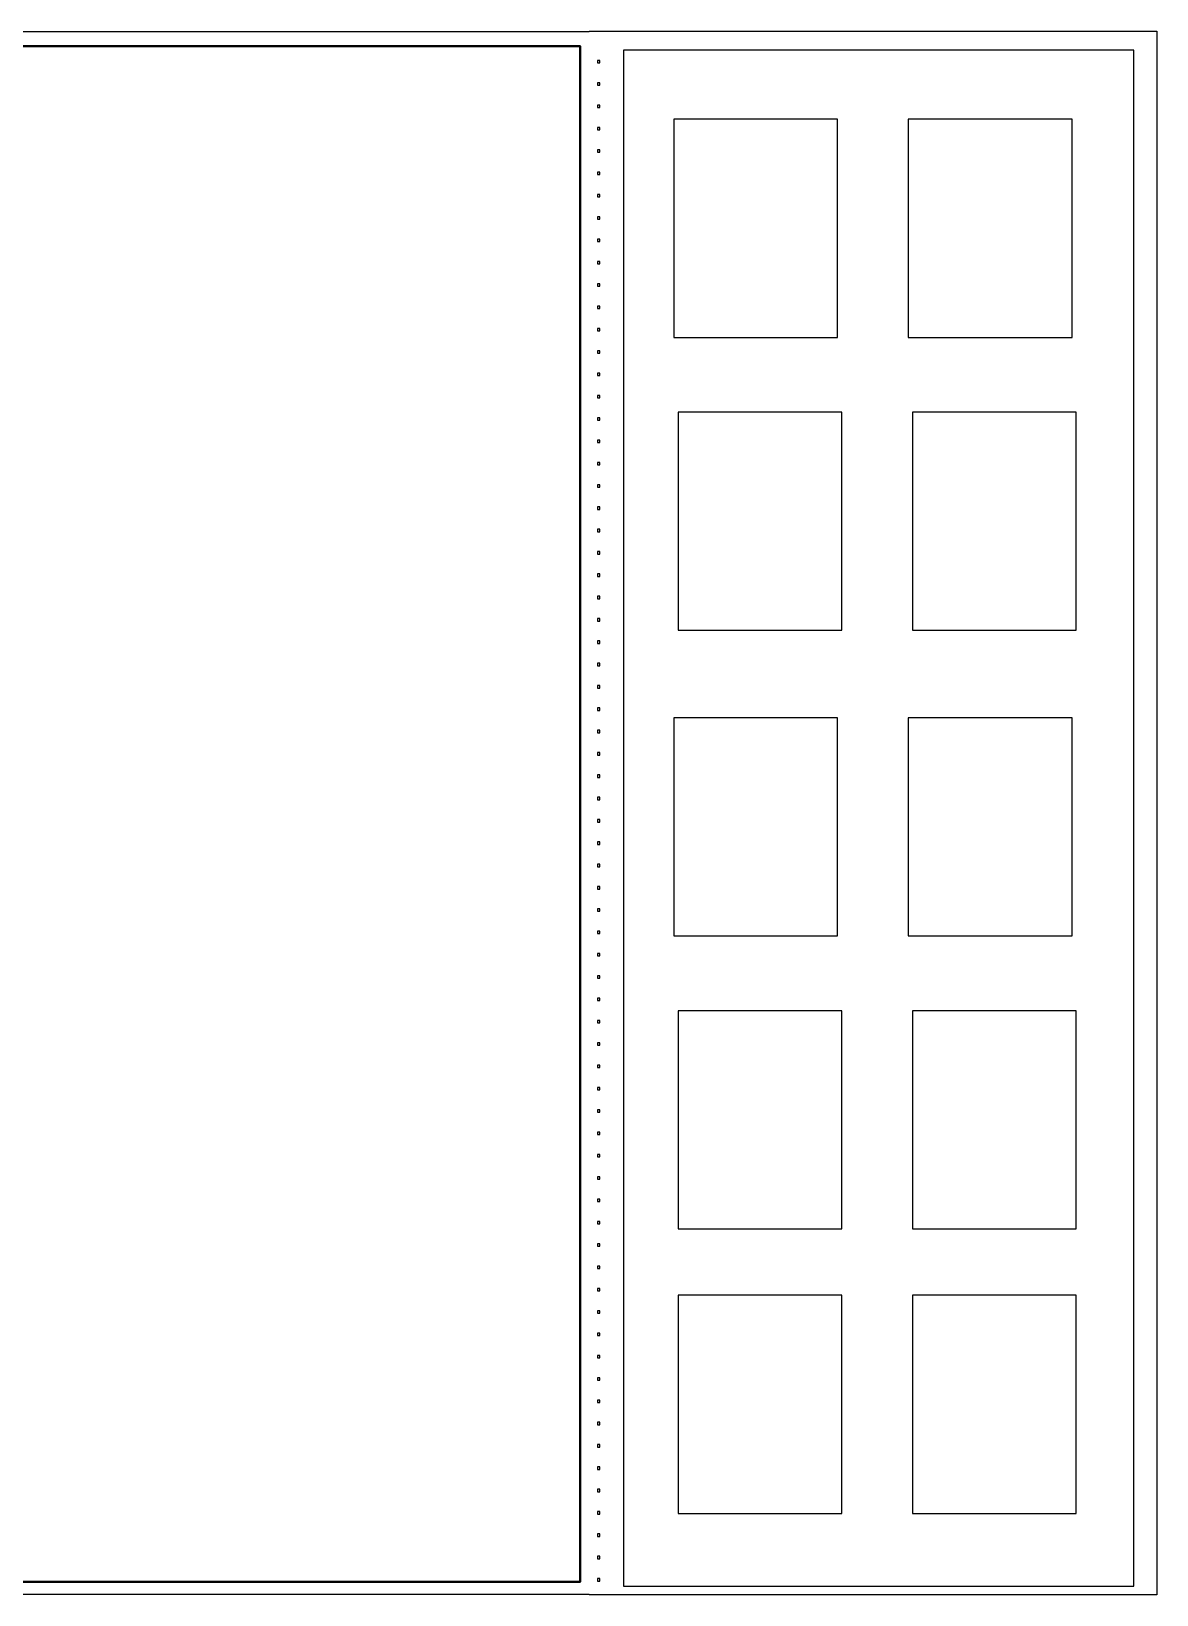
# Model space of a CAD drawing. Header units: centimetres. Extents: x -12.1 to 11.9, y -8.3 to 8.4.
# Drawn here: x -0.08 to 11.92, y -8.34 to 8.34 of the extents above; entities that cross this region are included whole.
import ezdxf

# ---------------------------------------------------------------- set-up
doc = ezdxf.new("R2010")
doc.units = ezdxf.units.CM
doc.header["$MEASUREMENT"] = 0
doc.layers.add('Layer 1', color=7, linetype='Continuous')

msp = doc.modelspace()

# ---------------------------------------------------------------- linework, layer by layer
at = {"layer": 'Layer 1', "lineweight": 25}
for points, knots in [([(-11.92476, 8.33776), (-11.92476, 8.33776), (-11.92476, -8.33843), (-11.92476, -8.33843), (-11.92476, -8.33843), (-11.92476, -8.33843), (-5.87159, -8.33843), (-5.87159, -8.33843), (-5.87159, -8.33843), (-5.87159, -8.33843), (-5.87159, -8.33512), (-5.87159, -8.33512), (-5.87159, -8.33512), (-5.87159, -8.33512), (5.87178, -8.33512), (5.87178, -8.33512), (5.87178, -8.33512), (5.87178, -8.33512), (5.87178, -8.33843), (5.87178, -8.33843), (5.87178, -8.33843), (5.87178, -8.33843), (11.92495, -8.33843), (11.92495, -8.33843), (11.92495, -8.33843), (11.92495, -8.33843), (11.92495, 8.33776), (11.92495, 8.33776), (11.92495, 8.33776), (11.92495, 8.33776), (5.87178, 8.33776), (5.87178, 8.33776), (5.87178, 8.33776), (5.87178, 8.33776), (5.87178, 8.33363), (5.87178, 8.33363), (5.87178, 8.33363), (5.87178, 8.33363), (-5.87159, 8.33363), (-5.87159, 8.33363), (-5.87159, 8.33363), (-5.87159, 8.33363), (-5.87159, 8.33776), (-5.87159, 8.33776), (-5.87159, 8.33776), (-5.87159, 8.33776), (-11.92476, 8.33776), (-11.92476, 8.33776)], [0, 0, 0, 0, 0.07692308, 0.07692308, 0.07692308, 0.07692308, 0.15384615, 0.15384615, 0.15384615, 0.15384615, 0.23076923, 0.23076923, 0.23076923, 0.23076923, 0.30769231, 0.30769231, 0.30769231, 0.30769231, 0.38461538, 0.38461538, 0.38461538, 0.38461538, 0.46153846, 0.46153846, 0.46153846, 0.46153846, 0.53846154, 0.53846154, 0.53846154, 0.53846154, 0.61538462, 0.61538462, 0.61538462, 0.61538462, 0.69230769, 0.69230769, 0.69230769, 0.69230769, 0.76923077, 0.76923077, 0.76923077, 0.76923077, 0.84615385, 0.84615385, 0.84615385, 0.84615385, 1, 1, 1, 1]), ([(5.95942, 8.02605), (5.95942, 8.02605), (5.98588, 8.02605), (5.98588, 8.02605), (5.98588, 8.02605), (5.98588, 8.02605), (5.98588, 7.99959), (5.98588, 7.99959), (5.98588, 7.99959), (5.98588, 7.99959), (5.95942, 7.99959), (5.95942, 7.99959), (5.95942, 7.99959), (5.95942, 7.99959), (5.95942, 8.02605), (5.95942, 8.02605)], [0, 0, 0, 0, 0.2, 0.2, 0.2, 0.2, 0.4, 0.4, 0.4, 0.4, 0.6, 0.6, 0.6, 0.6, 1, 1, 1, 1]), ([(5.95942, 7.78792), (5.95942, 7.78792), (5.98588, 7.78792), (5.98588, 7.78792), (5.98588, 7.78792), (5.98588, 7.78792), (5.98588, 7.76146), (5.98588, 7.76146), (5.98588, 7.76146), (5.98588, 7.76146), (5.95942, 7.76146), (5.95942, 7.76146), (5.95942, 7.76146), (5.95942, 7.76146), (5.95942, 7.78792), (5.95942, 7.78792)], [0, 0, 0, 0, 0.2, 0.2, 0.2, 0.2, 0.4, 0.4, 0.4, 0.4, 0.6, 0.6, 0.6, 0.6, 1, 1, 1, 1]), ([(5.95942, 7.5498), (5.95942, 7.5498), (5.98588, 7.5498), (5.98588, 7.5498), (5.98588, 7.5498), (5.98588, 7.5498), (5.98588, 7.52334), (5.98588, 7.52334), (5.98588, 7.52334), (5.98588, 7.52334), (5.95942, 7.52334), (5.95942, 7.52334), (5.95942, 7.52334), (5.95942, 7.52334), (5.95942, 7.5498), (5.95942, 7.5498)], [0, 0, 0, 0, 0.2, 0.2, 0.2, 0.2, 0.4, 0.4, 0.4, 0.4, 0.6, 0.6, 0.6, 0.6, 1, 1, 1, 1]), ([(6.77467, 7.39932), (6.77467, 7.39932), (8.52092, 7.39932), (8.52092, 7.39932), (8.52092, 7.39932), (8.52092, 7.39932), (8.52092, 5.07264), (8.52092, 5.07264), (8.52092, 5.07264), (8.52092, 5.07264), (6.77467, 5.07264), (6.77467, 5.07264), (6.77467, 5.07264), (6.77467, 5.07264), (6.77467, 7.39932), (6.77467, 7.39932)], [0, 0, 0, 0, 0.2, 0.2, 0.2, 0.2, 0.4, 0.4, 0.4, 0.4, 0.6, 0.6, 0.6, 0.6, 1, 1, 1, 1]), ([(9.27415, 7.39932), (9.27415, 7.39932), (11.02123, 7.39932), (11.02123, 7.39932), (11.02123, 7.39932), (11.02123, 7.39932), (11.02123, 5.07264), (11.02123, 5.07264), (11.02123, 5.07264), (11.02123, 5.07264), (9.27415, 5.07264), (9.27415, 5.07264), (9.27415, 5.07264), (9.27415, 5.07264), (9.27415, 7.39932), (9.27415, 7.39932)], [0, 0, 0, 0, 0.2, 0.2, 0.2, 0.2, 0.4, 0.4, 0.4, 0.4, 0.6, 0.6, 0.6, 0.6, 1, 1, 1, 1]), ([(5.95942, 7.31167), (5.95942, 7.31167), (5.98588, 7.31167), (5.98588, 7.31167), (5.98588, 7.31167), (5.98588, 7.31167), (5.98588, 7.28521), (5.98588, 7.28521), (5.98588, 7.28521), (5.98588, 7.28521), (5.95942, 7.28521), (5.95942, 7.28521), (5.95942, 7.28521), (5.95942, 7.28521), (5.95942, 7.31167), (5.95942, 7.31167)], [0, 0, 0, 0, 0.2, 0.2, 0.2, 0.2, 0.4, 0.4, 0.4, 0.4, 0.6, 0.6, 0.6, 0.6, 1, 1, 1, 1]), ([(5.95942, 7.07355), (5.95942, 7.07355), (5.98588, 7.07355), (5.98588, 7.07355), (5.98588, 7.07355), (5.98588, 7.07355), (5.98588, 7.04709), (5.98588, 7.04709), (5.98588, 7.04709), (5.98588, 7.04709), (5.95942, 7.04709), (5.95942, 7.04709), (5.95942, 7.04709), (5.95942, 7.04709), (5.95942, 7.07355), (5.95942, 7.07355)], [0, 0, 0, 0, 0.2, 0.2, 0.2, 0.2, 0.4, 0.4, 0.4, 0.4, 0.6, 0.6, 0.6, 0.6, 1, 1, 1, 1]), ([(5.95942, 6.83542), (5.95942, 6.83542), (5.98588, 6.83542), (5.98588, 6.83542), (5.98588, 6.83542), (5.98588, 6.83542), (5.98588, 6.80896), (5.98588, 6.80896), (5.98588, 6.80896), (5.98588, 6.80896), (5.95942, 6.80896), (5.95942, 6.80896), (5.95942, 6.80896), (5.95942, 6.80896), (5.95942, 6.83542), (5.95942, 6.83542)], [0, 0, 0, 0, 0.2, 0.2, 0.2, 0.2, 0.4, 0.4, 0.4, 0.4, 0.6, 0.6, 0.6, 0.6, 1, 1, 1, 1]), ([(5.95942, 6.5973), (5.95942, 6.5973), (5.98588, 6.5973), (5.98588, 6.5973), (5.98588, 6.5973), (5.98588, 6.5973), (5.98588, 6.57084), (5.98588, 6.57084), (5.98588, 6.57084), (5.98588, 6.57084), (5.95942, 6.57084), (5.95942, 6.57084), (5.95942, 6.57084), (5.95942, 6.57084), (5.95942, 6.5973), (5.95942, 6.5973)], [0, 0, 0, 0, 0.2, 0.2, 0.2, 0.2, 0.4, 0.4, 0.4, 0.4, 0.6, 0.6, 0.6, 0.6, 1, 1, 1, 1]), ([(5.95942, 6.35917), (5.95942, 6.35917), (5.98588, 6.35917), (5.98588, 6.35917), (5.98588, 6.35917), (5.98588, 6.35917), (5.98588, 6.33271), (5.98588, 6.33271), (5.98588, 6.33271), (5.98588, 6.33271), (5.95942, 6.33271), (5.95942, 6.33271), (5.95942, 6.33271), (5.95942, 6.33271), (5.95942, 6.35917), (5.95942, 6.35917)], [0, 0, 0, 0, 0.2, 0.2, 0.2, 0.2, 0.4, 0.4, 0.4, 0.4, 0.6, 0.6, 0.6, 0.6, 1, 1, 1, 1]), ([(5.95942, 6.12105), (5.95942, 6.12105), (5.98588, 6.12105), (5.98588, 6.12105), (5.98588, 6.12105), (5.98588, 6.12105), (5.98588, 6.09459), (5.98588, 6.09459), (5.98588, 6.09459), (5.98588, 6.09459), (5.95942, 6.09459), (5.95942, 6.09459), (5.95942, 6.09459), (5.95942, 6.09459), (5.95942, 6.12105), (5.95942, 6.12105)], [0, 0, 0, 0, 0.2, 0.2, 0.2, 0.2, 0.4, 0.4, 0.4, 0.4, 0.6, 0.6, 0.6, 0.6, 1, 1, 1, 1]), ([(5.95942, 5.88292), (5.95942, 5.88292), (5.98588, 5.88292), (5.98588, 5.88292), (5.98588, 5.88292), (5.98588, 5.88292), (5.98588, 5.85646), (5.98588, 5.85646), (5.98588, 5.85646), (5.98588, 5.85646), (5.95942, 5.85646), (5.95942, 5.85646), (5.95942, 5.85646), (5.95942, 5.85646), (5.95942, 5.88292), (5.95942, 5.88292)], [0, 0, 0, 0, 0.2, 0.2, 0.2, 0.2, 0.4, 0.4, 0.4, 0.4, 0.6, 0.6, 0.6, 0.6, 1, 1, 1, 1]), ([(5.95942, 5.6448), (5.95942, 5.6448), (5.98588, 5.6448), (5.98588, 5.6448), (5.98588, 5.6448), (5.98588, 5.6448), (5.98588, 5.61834), (5.98588, 5.61834), (5.98588, 5.61834), (5.98588, 5.61834), (5.95942, 5.61834), (5.95942, 5.61834), (5.95942, 5.61834), (5.95942, 5.61834), (5.95942, 5.6448), (5.95942, 5.6448)], [0, 0, 0, 0, 0.2, 0.2, 0.2, 0.2, 0.4, 0.4, 0.4, 0.4, 0.6, 0.6, 0.6, 0.6, 1, 1, 1, 1]), ([(5.95942, 5.40667), (5.95942, 5.40667), (5.98588, 5.40667), (5.98588, 5.40667), (5.98588, 5.40667), (5.98588, 5.40667), (5.98588, 5.38021), (5.98588, 5.38021), (5.98588, 5.38021), (5.98588, 5.38021), (5.95942, 5.38021), (5.95942, 5.38021), (5.95942, 5.38021), (5.95942, 5.38021), (5.95942, 5.40667), (5.95942, 5.40667)], [0, 0, 0, 0, 0.2, 0.2, 0.2, 0.2, 0.4, 0.4, 0.4, 0.4, 0.6, 0.6, 0.6, 0.6, 1, 1, 1, 1]), ([(5.95942, 5.16855), (5.95942, 5.16855), (5.98588, 5.16855), (5.98588, 5.16855), (5.98588, 5.16855), (5.98588, 5.16855), (5.98588, 5.14209), (5.98588, 5.14209), (5.98588, 5.14209), (5.98588, 5.14209), (5.95942, 5.14209), (5.95942, 5.14209), (5.95942, 5.14209), (5.95942, 5.14209), (5.95942, 5.16855), (5.95942, 5.16855)], [0, 0, 0, 0, 0.2, 0.2, 0.2, 0.2, 0.4, 0.4, 0.4, 0.4, 0.6, 0.6, 0.6, 0.6, 1, 1, 1, 1]), ([(5.95942, 4.93042), (5.95942, 4.93042), (5.98588, 4.93042), (5.98588, 4.93042), (5.98588, 4.93042), (5.98588, 4.93042), (5.98588, 4.90396), (5.98588, 4.90396), (5.98588, 4.90396), (5.98588, 4.90396), (5.95942, 4.90396), (5.95942, 4.90396), (5.95942, 4.90396), (5.95942, 4.90396), (5.95942, 4.93042), (5.95942, 4.93042)], [0, 0, 0, 0, 0.2, 0.2, 0.2, 0.2, 0.4, 0.4, 0.4, 0.4, 0.6, 0.6, 0.6, 0.6, 1, 1, 1, 1]), ([(5.95942, 4.6923), (5.95942, 4.6923), (5.98588, 4.6923), (5.98588, 4.6923), (5.98588, 4.6923), (5.98588, 4.6923), (5.98588, 4.66584), (5.98588, 4.66584), (5.98588, 4.66584), (5.98588, 4.66584), (5.95942, 4.66584), (5.95942, 4.66584), (5.95942, 4.66584), (5.95942, 4.66584), (5.95942, 4.6923), (5.95942, 4.6923)], [0, 0, 0, 0, 0.2, 0.2, 0.2, 0.2, 0.4, 0.4, 0.4, 0.4, 0.6, 0.6, 0.6, 0.6, 1, 1, 1, 1]), ([(5.95942, 4.45417), (5.95942, 4.45417), (5.98588, 4.45417), (5.98588, 4.45417), (5.98588, 4.45417), (5.98588, 4.45417), (5.98588, 4.42771), (5.98588, 4.42771), (5.98588, 4.42771), (5.98588, 4.42771), (5.95942, 4.42771), (5.95942, 4.42771), (5.95942, 4.42771), (5.95942, 4.42771), (5.95942, 4.45417), (5.95942, 4.45417)], [0, 0, 0, 0, 0.2, 0.2, 0.2, 0.2, 0.4, 0.4, 0.4, 0.4, 0.6, 0.6, 0.6, 0.6, 1, 1, 1, 1]), ([(5.95942, 4.21605), (5.95942, 4.21605), (5.98588, 4.21605), (5.98588, 4.21605), (5.98588, 4.21605), (5.98588, 4.21605), (5.98588, 4.18959), (5.98588, 4.18959), (5.98588, 4.18959), (5.98588, 4.18959), (5.95942, 4.18959), (5.95942, 4.18959), (5.95942, 4.18959), (5.95942, 4.18959), (5.95942, 4.21605), (5.95942, 4.21605)], [0, 0, 0, 0, 0.2, 0.2, 0.2, 0.2, 0.4, 0.4, 0.4, 0.4, 0.6, 0.6, 0.6, 0.6, 1, 1, 1, 1]), ([(6.81932, 4.27475), (6.81932, 4.27475), (8.56557, 4.27475), (8.56557, 4.27475), (8.56557, 4.27475), (8.56557, 4.27475), (8.56557, 1.94807), (8.56557, 1.94807), (8.56557, 1.94807), (8.56557, 1.94807), (6.81932, 1.94807), (6.81932, 1.94807), (6.81932, 1.94807), (6.81932, 1.94807), (6.81932, 4.27475), (6.81932, 4.27475)], [0, 0, 0, 0, 0.2, 0.2, 0.2, 0.2, 0.4, 0.4, 0.4, 0.4, 0.6, 0.6, 0.6, 0.6, 1, 1, 1, 1]), ([(9.3188, 4.27475), (9.3188, 4.27475), (11.06588, 4.27475), (11.06588, 4.27475), (11.06588, 4.27475), (11.06588, 4.27475), (11.06588, 1.94807), (11.06588, 1.94807), (11.06588, 1.94807), (11.06588, 1.94807), (9.3188, 1.94807), (9.3188, 1.94807), (9.3188, 1.94807), (9.3188, 1.94807), (9.3188, 4.27475), (9.3188, 4.27475)], [0, 0, 0, 0, 0.2, 0.2, 0.2, 0.2, 0.4, 0.4, 0.4, 0.4, 0.6, 0.6, 0.6, 0.6, 1, 1, 1, 1]), ([(5.95942, 3.97792), (5.95942, 3.97792), (5.98588, 3.97792), (5.98588, 3.97792), (5.98588, 3.97792), (5.98588, 3.97792), (5.98588, 3.95146), (5.98588, 3.95146), (5.98588, 3.95146), (5.98588, 3.95146), (5.95942, 3.95146), (5.95942, 3.95146), (5.95942, 3.95146), (5.95942, 3.95146), (5.95942, 3.97792), (5.95942, 3.97792)], [0, 0, 0, 0, 0.2, 0.2, 0.2, 0.2, 0.4, 0.4, 0.4, 0.4, 0.6, 0.6, 0.6, 0.6, 1, 1, 1, 1]), ([(5.95942, 3.7398), (5.95942, 3.7398), (5.98588, 3.7398), (5.98588, 3.7398), (5.98588, 3.7398), (5.98588, 3.7398), (5.98588, 3.71334), (5.98588, 3.71334), (5.98588, 3.71334), (5.98588, 3.71334), (5.95942, 3.71334), (5.95942, 3.71334), (5.95942, 3.71334), (5.95942, 3.71334), (5.95942, 3.7398), (5.95942, 3.7398)], [0, 0, 0, 0, 0.2, 0.2, 0.2, 0.2, 0.4, 0.4, 0.4, 0.4, 0.6, 0.6, 0.6, 0.6, 1, 1, 1, 1]), ([(5.95942, 3.50167), (5.95942, 3.50167), (5.98588, 3.50167), (5.98588, 3.50167), (5.98588, 3.50167), (5.98588, 3.50167), (5.98588, 3.47521), (5.98588, 3.47521), (5.98588, 3.47521), (5.98588, 3.47521), (5.95942, 3.47521), (5.95942, 3.47521), (5.95942, 3.47521), (5.95942, 3.47521), (5.95942, 3.50167), (5.95942, 3.50167)], [0, 0, 0, 0, 0.2, 0.2, 0.2, 0.2, 0.4, 0.4, 0.4, 0.4, 0.6, 0.6, 0.6, 0.6, 1, 1, 1, 1]), ([(5.95942, 3.26355), (5.95942, 3.26355), (5.98588, 3.26355), (5.98588, 3.26355), (5.98588, 3.26355), (5.98588, 3.26355), (5.98588, 3.23709), (5.98588, 3.23709), (5.98588, 3.23709), (5.98588, 3.23709), (5.95942, 3.23709), (5.95942, 3.23709), (5.95942, 3.23709), (5.95942, 3.23709), (5.95942, 3.26355), (5.95942, 3.26355)], [0, 0, 0, 0, 0.2, 0.2, 0.2, 0.2, 0.4, 0.4, 0.4, 0.4, 0.6, 0.6, 0.6, 0.6, 1, 1, 1, 1]), ([(5.95942, 3.02542), (5.95942, 3.02542), (5.98588, 3.02542), (5.98588, 3.02542), (5.98588, 3.02542), (5.98588, 3.02542), (5.98588, 2.99896), (5.98588, 2.99896), (5.98588, 2.99896), (5.98588, 2.99896), (5.95942, 2.99896), (5.95942, 2.99896), (5.95942, 2.99896), (5.95942, 2.99896), (5.95942, 3.02542), (5.95942, 3.02542)], [0, 0, 0, 0, 0.2, 0.2, 0.2, 0.2, 0.4, 0.4, 0.4, 0.4, 0.6, 0.6, 0.6, 0.6, 1, 1, 1, 1]), ([(5.95942, 2.7873), (5.95942, 2.7873), (5.98588, 2.7873), (5.98588, 2.7873), (5.98588, 2.7873), (5.98588, 2.7873), (5.98588, 2.76084), (5.98588, 2.76084), (5.98588, 2.76084), (5.98588, 2.76084), (5.95942, 2.76084), (5.95942, 2.76084), (5.95942, 2.76084), (5.95942, 2.76084), (5.95942, 2.7873), (5.95942, 2.7873)], [0, 0, 0, 0, 0.2, 0.2, 0.2, 0.2, 0.4, 0.4, 0.4, 0.4, 0.6, 0.6, 0.6, 0.6, 1, 1, 1, 1]), ([(5.95942, 2.54917), (5.95942, 2.54917), (5.98588, 2.54917), (5.98588, 2.54917), (5.98588, 2.54917), (5.98588, 2.54917), (5.98588, 2.52271), (5.98588, 2.52271), (5.98588, 2.52271), (5.98588, 2.52271), (5.95942, 2.52271), (5.95942, 2.52271), (5.95942, 2.52271), (5.95942, 2.52271), (5.95942, 2.54917), (5.95942, 2.54917)], [0, 0, 0, 0, 0.2, 0.2, 0.2, 0.2, 0.4, 0.4, 0.4, 0.4, 0.6, 0.6, 0.6, 0.6, 1, 1, 1, 1]), ([(5.95942, 2.31105), (5.95942, 2.31105), (5.98588, 2.31105), (5.98588, 2.31105), (5.98588, 2.31105), (5.98588, 2.31105), (5.98588, 2.28459), (5.98588, 2.28459), (5.98588, 2.28459), (5.98588, 2.28459), (5.95942, 2.28459), (5.95942, 2.28459), (5.95942, 2.28459), (5.95942, 2.28459), (5.95942, 2.31105), (5.95942, 2.31105)], [0, 0, 0, 0, 0.2, 0.2, 0.2, 0.2, 0.4, 0.4, 0.4, 0.4, 0.6, 0.6, 0.6, 0.6, 1, 1, 1, 1]), ([(5.95942, 2.07292), (5.95942, 2.07292), (5.98588, 2.07292), (5.98588, 2.07292), (5.98588, 2.07292), (5.98588, 2.07292), (5.98588, 2.04646), (5.98588, 2.04646), (5.98588, 2.04646), (5.98588, 2.04646), (5.95942, 2.04646), (5.95942, 2.04646), (5.95942, 2.04646), (5.95942, 2.04646), (5.95942, 2.07292), (5.95942, 2.07292)], [0, 0, 0, 0, 0.2, 0.2, 0.2, 0.2, 0.4, 0.4, 0.4, 0.4, 0.6, 0.6, 0.6, 0.6, 1, 1, 1, 1]), ([(5.95942, 1.8348), (5.95942, 1.8348), (5.98588, 1.8348), (5.98588, 1.8348), (5.98588, 1.8348), (5.98588, 1.8348), (5.98588, 1.80834), (5.98588, 1.80834), (5.98588, 1.80834), (5.98588, 1.80834), (5.95942, 1.80834), (5.95942, 1.80834), (5.95942, 1.80834), (5.95942, 1.80834), (5.95942, 1.8348), (5.95942, 1.8348)], [0, 0, 0, 0, 0.2, 0.2, 0.2, 0.2, 0.4, 0.4, 0.4, 0.4, 0.6, 0.6, 0.6, 0.6, 1, 1, 1, 1]), ([(5.95942, 1.59667), (5.95942, 1.59667), (5.98588, 1.59667), (5.98588, 1.59667), (5.98588, 1.59667), (5.98588, 1.59667), (5.98588, 1.57021), (5.98588, 1.57021), (5.98588, 1.57021), (5.98588, 1.57021), (5.95942, 1.57021), (5.95942, 1.57021), (5.95942, 1.57021), (5.95942, 1.57021), (5.95942, 1.59667), (5.95942, 1.59667)], [0, 0, 0, 0, 0.2, 0.2, 0.2, 0.2, 0.4, 0.4, 0.4, 0.4, 0.6, 0.6, 0.6, 0.6, 1, 1, 1, 1]), ([(5.95942, 1.35855), (5.95942, 1.35855), (5.98588, 1.35855), (5.98588, 1.35855), (5.98588, 1.35855), (5.98588, 1.35855), (5.98588, 1.33209), (5.98588, 1.33209), (5.98588, 1.33209), (5.98588, 1.33209), (5.95942, 1.33209), (5.95942, 1.33209), (5.95942, 1.33209), (5.95942, 1.33209), (5.95942, 1.35855), (5.95942, 1.35855)], [0, 0, 0, 0, 0.2, 0.2, 0.2, 0.2, 0.4, 0.4, 0.4, 0.4, 0.6, 0.6, 0.6, 0.6, 1, 1, 1, 1]), ([(5.95942, 1.12042), (5.95942, 1.12042), (5.98588, 1.12042), (5.98588, 1.12042), (5.98588, 1.12042), (5.98588, 1.12042), (5.98588, 1.09396), (5.98588, 1.09396), (5.98588, 1.09396), (5.98588, 1.09396), (5.95942, 1.09396), (5.95942, 1.09396), (5.95942, 1.09396), (5.95942, 1.09396), (5.95942, 1.12042), (5.95942, 1.12042)], [0, 0, 0, 0, 0.2, 0.2, 0.2, 0.2, 0.4, 0.4, 0.4, 0.4, 0.6, 0.6, 0.6, 0.6, 1, 1, 1, 1]), ([(6.77467, 1.01542), (6.77467, 1.01542), (8.52092, 1.01542), (8.52092, 1.01542), (8.52092, 1.01542), (8.52092, 1.01542), (8.52092, -1.31126), (8.52092, -1.31126), (8.52092, -1.31126), (8.52092, -1.31126), (6.77467, -1.31126), (6.77467, -1.31126), (6.77467, -1.31126), (6.77467, -1.31126), (6.77467, 1.01542), (6.77467, 1.01542)], [0, 0, 0, 0, 0.2, 0.2, 0.2, 0.2, 0.4, 0.4, 0.4, 0.4, 0.6, 0.6, 0.6, 0.6, 1, 1, 1, 1]), ([(9.27415, 1.01542), (9.27415, 1.01542), (11.02123, 1.01542), (11.02123, 1.01542), (11.02123, 1.01542), (11.02123, 1.01542), (11.02123, -1.31126), (11.02123, -1.31126), (11.02123, -1.31126), (11.02123, -1.31126), (9.27415, -1.31126), (9.27415, -1.31126), (9.27415, -1.31126), (9.27415, -1.31126), (9.27415, 1.01542), (9.27415, 1.01542)], [0, 0, 0, 0, 0.2, 0.2, 0.2, 0.2, 0.4, 0.4, 0.4, 0.4, 0.6, 0.6, 0.6, 0.6, 1, 1, 1, 1]), ([(5.95942, 0.8823), (5.95942, 0.8823), (5.98588, 0.8823), (5.98588, 0.8823), (5.98588, 0.8823), (5.98588, 0.8823), (5.98588, 0.85584), (5.98588, 0.85584), (5.98588, 0.85584), (5.98588, 0.85584), (5.95942, 0.85584), (5.95942, 0.85584), (5.95942, 0.85584), (5.95942, 0.85584), (5.95942, 0.8823), (5.95942, 0.8823)], [0, 0, 0, 0, 0.2, 0.2, 0.2, 0.2, 0.4, 0.4, 0.4, 0.4, 0.6, 0.6, 0.6, 0.6, 1, 1, 1, 1]), ([(5.95942, 0.64417), (5.95942, 0.64417), (5.98588, 0.64417), (5.98588, 0.64417), (5.98588, 0.64417), (5.98588, 0.64417), (5.98588, 0.61771), (5.98588, 0.61771), (5.98588, 0.61771), (5.98588, 0.61771), (5.95942, 0.61771), (5.95942, 0.61771), (5.95942, 0.61771), (5.95942, 0.61771), (5.95942, 0.64417), (5.95942, 0.64417)], [0, 0, 0, 0, 0.2, 0.2, 0.2, 0.2, 0.4, 0.4, 0.4, 0.4, 0.6, 0.6, 0.6, 0.6, 1, 1, 1, 1]), ([(5.95942, 0.40605), (5.95942, 0.40605), (5.98588, 0.40605), (5.98588, 0.40605), (5.98588, 0.40605), (5.98588, 0.40605), (5.98588, 0.37959), (5.98588, 0.37959), (5.98588, 0.37959), (5.98588, 0.37959), (5.95942, 0.37959), (5.95942, 0.37959), (5.95942, 0.37959), (5.95942, 0.37959), (5.95942, 0.40605), (5.95942, 0.40605)], [0, 0, 0, 0, 0.2, 0.2, 0.2, 0.2, 0.4, 0.4, 0.4, 0.4, 0.6, 0.6, 0.6, 0.6, 1, 1, 1, 1]), ([(5.95942, 0.16792), (5.95942, 0.16792), (5.98588, 0.16792), (5.98588, 0.16792), (5.98588, 0.16792), (5.98588, 0.16792), (5.98588, 0.14146), (5.98588, 0.14146), (5.98588, 0.14146), (5.98588, 0.14146), (5.95942, 0.14146), (5.95942, 0.14146), (5.95942, 0.14146), (5.95942, 0.14146), (5.95942, 0.16792), (5.95942, 0.16792)], [0, 0, 0, 0, 0.2, 0.2, 0.2, 0.2, 0.4, 0.4, 0.4, 0.4, 0.6, 0.6, 0.6, 0.6, 1, 1, 1, 1]), ([(5.95942, -0.0702), (5.95942, -0.0702), (5.98588, -0.0702), (5.98588, -0.0702), (5.98588, -0.0702), (5.98588, -0.0702), (5.98588, -0.09666), (5.98588, -0.09666), (5.98588, -0.09666), (5.98588, -0.09666), (5.95942, -0.09666), (5.95942, -0.09666), (5.95942, -0.09666), (5.95942, -0.09666), (5.95942, -0.0702), (5.95942, -0.0702)], [0, 0, 0, 0, 0.2, 0.2, 0.2, 0.2, 0.4, 0.4, 0.4, 0.4, 0.6, 0.6, 0.6, 0.6, 1, 1, 1, 1]), ([(5.95942, -0.30833), (5.95942, -0.30833), (5.98588, -0.30833), (5.98588, -0.30833), (5.98588, -0.30833), (5.98588, -0.30833), (5.98588, -0.33479), (5.98588, -0.33479), (5.98588, -0.33479), (5.98588, -0.33479), (5.95942, -0.33479), (5.95942, -0.33479), (5.95942, -0.33479), (5.95942, -0.33479), (5.95942, -0.30833), (5.95942, -0.30833)], [0, 0, 0, 0, 0.2, 0.2, 0.2, 0.2, 0.4, 0.4, 0.4, 0.4, 0.6, 0.6, 0.6, 0.6, 1, 1, 1, 1]), ([(5.95942, -0.54645), (5.95942, -0.54645), (5.98588, -0.54645), (5.98588, -0.54645), (5.98588, -0.54645), (5.98588, -0.54645), (5.98588, -0.57291), (5.98588, -0.57291), (5.98588, -0.57291), (5.98588, -0.57291), (5.95942, -0.57291), (5.95942, -0.57291), (5.95942, -0.57291), (5.95942, -0.57291), (5.95942, -0.54645), (5.95942, -0.54645)], [0, 0, 0, 0, 0.2, 0.2, 0.2, 0.2, 0.4, 0.4, 0.4, 0.4, 0.6, 0.6, 0.6, 0.6, 1, 1, 1, 1]), ([(5.95942, -0.78458), (5.95942, -0.78458), (5.98588, -0.78458), (5.98588, -0.78458), (5.98588, -0.78458), (5.98588, -0.78458), (5.98588, -0.81104), (5.98588, -0.81104), (5.98588, -0.81104), (5.98588, -0.81104), (5.95942, -0.81104), (5.95942, -0.81104), (5.95942, -0.81104), (5.95942, -0.81104), (5.95942, -0.78458), (5.95942, -0.78458)], [0, 0, 0, 0, 0.2, 0.2, 0.2, 0.2, 0.4, 0.4, 0.4, 0.4, 0.6, 0.6, 0.6, 0.6, 1, 1, 1, 1]), ([(5.95942, -1.0227), (5.95942, -1.0227), (5.98588, -1.0227), (5.98588, -1.0227), (5.98588, -1.0227), (5.98588, -1.0227), (5.98588, -1.04916), (5.98588, -1.04916), (5.98588, -1.04916), (5.98588, -1.04916), (5.95942, -1.04916), (5.95942, -1.04916), (5.95942, -1.04916), (5.95942, -1.04916), (5.95942, -1.0227), (5.95942, -1.0227)], [0, 0, 0, 0, 0.2, 0.2, 0.2, 0.2, 0.4, 0.4, 0.4, 0.4, 0.6, 0.6, 0.6, 0.6, 1, 1, 1, 1]), ([(5.95942, -1.26083), (5.95942, -1.26083), (5.98588, -1.26083), (5.98588, -1.26083), (5.98588, -1.26083), (5.98588, -1.26083), (5.98588, -1.28729), (5.98588, -1.28729), (5.98588, -1.28729), (5.98588, -1.28729), (5.95942, -1.28729), (5.95942, -1.28729), (5.95942, -1.28729), (5.95942, -1.28729), (5.95942, -1.26083), (5.95942, -1.26083)], [0, 0, 0, 0, 0.2, 0.2, 0.2, 0.2, 0.4, 0.4, 0.4, 0.4, 0.6, 0.6, 0.6, 0.6, 1, 1, 1, 1]), ([(5.95942, -1.49895), (5.95942, -1.49895), (5.98588, -1.49895), (5.98588, -1.49895), (5.98588, -1.49895), (5.98588, -1.49895), (5.98588, -1.52541), (5.98588, -1.52541), (5.98588, -1.52541), (5.98588, -1.52541), (5.95942, -1.52541), (5.95942, -1.52541), (5.95942, -1.52541), (5.95942, -1.52541), (5.95942, -1.49895), (5.95942, -1.49895)], [0, 0, 0, 0, 0.2, 0.2, 0.2, 0.2, 0.4, 0.4, 0.4, 0.4, 0.6, 0.6, 0.6, 0.6, 1, 1, 1, 1]), ([(5.95942, -1.73708), (5.95942, -1.73708), (5.98588, -1.73708), (5.98588, -1.73708), (5.98588, -1.73708), (5.98588, -1.73708), (5.98588, -1.76354), (5.98588, -1.76354), (5.98588, -1.76354), (5.98588, -1.76354), (5.95942, -1.76354), (5.95942, -1.76354), (5.95942, -1.76354), (5.95942, -1.76354), (5.95942, -1.73708), (5.95942, -1.73708)], [0, 0, 0, 0, 0.2, 0.2, 0.2, 0.2, 0.4, 0.4, 0.4, 0.4, 0.6, 0.6, 0.6, 0.6, 1, 1, 1, 1]), ([(5.95942, -1.9752), (5.95942, -1.9752), (5.98588, -1.9752), (5.98588, -1.9752), (5.98588, -1.9752), (5.98588, -1.9752), (5.98588, -2.00166), (5.98588, -2.00166), (5.98588, -2.00166), (5.98588, -2.00166), (5.95942, -2.00166), (5.95942, -2.00166), (5.95942, -2.00166), (5.95942, -2.00166), (5.95942, -1.9752), (5.95942, -1.9752)], [0, 0, 0, 0, 0.2, 0.2, 0.2, 0.2, 0.4, 0.4, 0.4, 0.4, 0.6, 0.6, 0.6, 0.6, 1, 1, 1, 1]), ([(6.81932, -2.10915), (6.81932, -2.10915), (8.56557, -2.10915), (8.56557, -2.10915), (8.56557, -2.10915), (8.56557, -2.10915), (8.56557, -4.43583), (8.56557, -4.43583), (8.56557, -4.43583), (8.56557, -4.43583), (6.81932, -4.43583), (6.81932, -4.43583), (6.81932, -4.43583), (6.81932, -4.43583), (6.81932, -2.10915), (6.81932, -2.10915)], [0, 0, 0, 0, 0.2, 0.2, 0.2, 0.2, 0.4, 0.4, 0.4, 0.4, 0.6, 0.6, 0.6, 0.6, 1, 1, 1, 1]), ([(9.3188, -2.10915), (9.3188, -2.10915), (11.06588, -2.10915), (11.06588, -2.10915), (11.06588, -2.10915), (11.06588, -2.10915), (11.06588, -4.43583), (11.06588, -4.43583), (11.06588, -4.43583), (11.06588, -4.43583), (9.3188, -4.43583), (9.3188, -4.43583), (9.3188, -4.43583), (9.3188, -4.43583), (9.3188, -2.10915), (9.3188, -2.10915)], [0, 0, 0, 0, 0.2, 0.2, 0.2, 0.2, 0.4, 0.4, 0.4, 0.4, 0.6, 0.6, 0.6, 0.6, 1, 1, 1, 1]), ([(5.95942, -2.21333), (5.95942, -2.21333), (5.98588, -2.21333), (5.98588, -2.21333), (5.98588, -2.21333), (5.98588, -2.21333), (5.98588, -2.23979), (5.98588, -2.23979), (5.98588, -2.23979), (5.98588, -2.23979), (5.95942, -2.23979), (5.95942, -2.23979), (5.95942, -2.23979), (5.95942, -2.23979), (5.95942, -2.21333), (5.95942, -2.21333)], [0, 0, 0, 0, 0.2, 0.2, 0.2, 0.2, 0.4, 0.4, 0.4, 0.4, 0.6, 0.6, 0.6, 0.6, 1, 1, 1, 1]), ([(5.95942, -2.45145), (5.95942, -2.45145), (5.98588, -2.45145), (5.98588, -2.45145), (5.98588, -2.45145), (5.98588, -2.45145), (5.98588, -2.47791), (5.98588, -2.47791), (5.98588, -2.47791), (5.98588, -2.47791), (5.95942, -2.47791), (5.95942, -2.47791), (5.95942, -2.47791), (5.95942, -2.47791), (5.95942, -2.45145), (5.95942, -2.45145)], [0, 0, 0, 0, 0.2, 0.2, 0.2, 0.2, 0.4, 0.4, 0.4, 0.4, 0.6, 0.6, 0.6, 0.6, 1, 1, 1, 1]), ([(5.95942, -2.68958), (5.95942, -2.68958), (5.98588, -2.68958), (5.98588, -2.68958), (5.98588, -2.68958), (5.98588, -2.68958), (5.98588, -2.71604), (5.98588, -2.71604), (5.98588, -2.71604), (5.98588, -2.71604), (5.95942, -2.71604), (5.95942, -2.71604), (5.95942, -2.71604), (5.95942, -2.71604), (5.95942, -2.68958), (5.95942, -2.68958)], [0, 0, 0, 0, 0.2, 0.2, 0.2, 0.2, 0.4, 0.4, 0.4, 0.4, 0.6, 0.6, 0.6, 0.6, 1, 1, 1, 1]), ([(5.95942, -2.9277), (5.95942, -2.9277), (5.98588, -2.9277), (5.98588, -2.9277), (5.98588, -2.9277), (5.98588, -2.9277), (5.98588, -2.95416), (5.98588, -2.95416), (5.98588, -2.95416), (5.98588, -2.95416), (5.95942, -2.95416), (5.95942, -2.95416), (5.95942, -2.95416), (5.95942, -2.95416), (5.95942, -2.9277), (5.95942, -2.9277)], [0, 0, 0, 0, 0.2, 0.2, 0.2, 0.2, 0.4, 0.4, 0.4, 0.4, 0.6, 0.6, 0.6, 0.6, 1, 1, 1, 1]), ([(5.95942, -3.16583), (5.95942, -3.16583), (5.98588, -3.16583), (5.98588, -3.16583), (5.98588, -3.16583), (5.98588, -3.16583), (5.98588, -3.19229), (5.98588, -3.19229), (5.98588, -3.19229), (5.98588, -3.19229), (5.95942, -3.19229), (5.95942, -3.19229), (5.95942, -3.19229), (5.95942, -3.19229), (5.95942, -3.16583), (5.95942, -3.16583)], [0, 0, 0, 0, 0.2, 0.2, 0.2, 0.2, 0.4, 0.4, 0.4, 0.4, 0.6, 0.6, 0.6, 0.6, 1, 1, 1, 1]), ([(5.95942, -3.40395), (5.95942, -3.40395), (5.98588, -3.40395), (5.98588, -3.40395), (5.98588, -3.40395), (5.98588, -3.40395), (5.98588, -3.43041), (5.98588, -3.43041), (5.98588, -3.43041), (5.98588, -3.43041), (5.95942, -3.43041), (5.95942, -3.43041), (5.95942, -3.43041), (5.95942, -3.43041), (5.95942, -3.40395), (5.95942, -3.40395)], [0, 0, 0, 0, 0.2, 0.2, 0.2, 0.2, 0.4, 0.4, 0.4, 0.4, 0.6, 0.6, 0.6, 0.6, 1, 1, 1, 1]), ([(5.95942, -3.64208), (5.95942, -3.64208), (5.98588, -3.64208), (5.98588, -3.64208), (5.98588, -3.64208), (5.98588, -3.64208), (5.98588, -3.66854), (5.98588, -3.66854), (5.98588, -3.66854), (5.98588, -3.66854), (5.95942, -3.66854), (5.95942, -3.66854), (5.95942, -3.66854), (5.95942, -3.66854), (5.95942, -3.64208), (5.95942, -3.64208)], [0, 0, 0, 0, 0.2, 0.2, 0.2, 0.2, 0.4, 0.4, 0.4, 0.4, 0.6, 0.6, 0.6, 0.6, 1, 1, 1, 1]), ([(5.95942, -3.8802), (5.95942, -3.8802), (5.98588, -3.8802), (5.98588, -3.8802), (5.98588, -3.8802), (5.98588, -3.8802), (5.98588, -3.90666), (5.98588, -3.90666), (5.98588, -3.90666), (5.98588, -3.90666), (5.95942, -3.90666), (5.95942, -3.90666), (5.95942, -3.90666), (5.95942, -3.90666), (5.95942, -3.8802), (5.95942, -3.8802)], [0, 0, 0, 0, 0.2, 0.2, 0.2, 0.2, 0.4, 0.4, 0.4, 0.4, 0.6, 0.6, 0.6, 0.6, 1, 1, 1, 1]), ([(5.95942, -4.11833), (5.95942, -4.11833), (5.98588, -4.11833), (5.98588, -4.11833), (5.98588, -4.11833), (5.98588, -4.11833), (5.98588, -4.14479), (5.98588, -4.14479), (5.98588, -4.14479), (5.98588, -4.14479), (5.95942, -4.14479), (5.95942, -4.14479), (5.95942, -4.14479), (5.95942, -4.14479), (5.95942, -4.11833), (5.95942, -4.11833)], [0, 0, 0, 0, 0.2, 0.2, 0.2, 0.2, 0.4, 0.4, 0.4, 0.4, 0.6, 0.6, 0.6, 0.6, 1, 1, 1, 1]), ([(5.95942, -4.35645), (5.95942, -4.35645), (5.98588, -4.35645), (5.98588, -4.35645), (5.98588, -4.35645), (5.98588, -4.35645), (5.98588, -4.38291), (5.98588, -4.38291), (5.98588, -4.38291), (5.98588, -4.38291), (5.95942, -4.38291), (5.95942, -4.38291), (5.95942, -4.38291), (5.95942, -4.38291), (5.95942, -4.35645), (5.95942, -4.35645)], [0, 0, 0, 0, 0.2, 0.2, 0.2, 0.2, 0.4, 0.4, 0.4, 0.4, 0.6, 0.6, 0.6, 0.6, 1, 1, 1, 1]), ([(5.95942, -4.59458), (5.95942, -4.59458), (5.98588, -4.59458), (5.98588, -4.59458), (5.98588, -4.59458), (5.98588, -4.59458), (5.98588, -4.62104), (5.98588, -4.62104), (5.98588, -4.62104), (5.98588, -4.62104), (5.95942, -4.62104), (5.95942, -4.62104), (5.95942, -4.62104), (5.95942, -4.62104), (5.95942, -4.59458), (5.95942, -4.59458)], [0, 0, 0, 0, 0.2, 0.2, 0.2, 0.2, 0.4, 0.4, 0.4, 0.4, 0.6, 0.6, 0.6, 0.6, 1, 1, 1, 1]), ([(5.95942, -4.8327), (5.95942, -4.8327), (5.98588, -4.8327), (5.98588, -4.8327), (5.98588, -4.8327), (5.98588, -4.8327), (5.98588, -4.85916), (5.98588, -4.85916), (5.98588, -4.85916), (5.98588, -4.85916), (5.95942, -4.85916), (5.95942, -4.85916), (5.95942, -4.85916), (5.95942, -4.85916), (5.95942, -4.8327), (5.95942, -4.8327)], [0, 0, 0, 0, 0.2, 0.2, 0.2, 0.2, 0.4, 0.4, 0.4, 0.4, 0.6, 0.6, 0.6, 0.6, 1, 1, 1, 1]), ([(5.95942, -5.07083), (5.95942, -5.07083), (5.98588, -5.07083), (5.98588, -5.07083), (5.98588, -5.07083), (5.98588, -5.07083), (5.98588, -5.09729), (5.98588, -5.09729), (5.98588, -5.09729), (5.98588, -5.09729), (5.95942, -5.09729), (5.95942, -5.09729), (5.95942, -5.09729), (5.95942, -5.09729), (5.95942, -5.07083), (5.95942, -5.07083)], [0, 0, 0, 0, 0.2, 0.2, 0.2, 0.2, 0.4, 0.4, 0.4, 0.4, 0.6, 0.6, 0.6, 0.6, 1, 1, 1, 1]), ([(6.81932, -5.14441), (6.81932, -5.14441), (8.56557, -5.14441), (8.56557, -5.14441), (8.56557, -5.14441), (8.56557, -5.14441), (8.56557, -7.47109), (8.56557, -7.47109), (8.56557, -7.47109), (8.56557, -7.47109), (6.81932, -7.47109), (6.81932, -7.47109), (6.81932, -7.47109), (6.81932, -7.47109), (6.81932, -5.14441), (6.81932, -5.14441)], [0, 0, 0, 0, 0.2, 0.2, 0.2, 0.2, 0.4, 0.4, 0.4, 0.4, 0.6, 0.6, 0.6, 0.6, 1, 1, 1, 1]), ([(9.3188, -5.14441), (9.3188, -5.14441), (11.06588, -5.14441), (11.06588, -5.14441), (11.06588, -5.14441), (11.06588, -5.14441), (11.06588, -7.47109), (11.06588, -7.47109), (11.06588, -7.47109), (11.06588, -7.47109), (9.3188, -7.47109), (9.3188, -7.47109), (9.3188, -7.47109), (9.3188, -7.47109), (9.3188, -5.14441), (9.3188, -5.14441)], [0, 0, 0, 0, 0.2, 0.2, 0.2, 0.2, 0.4, 0.4, 0.4, 0.4, 0.6, 0.6, 0.6, 0.6, 1, 1, 1, 1]), ([(5.95942, -5.30895), (5.95942, -5.30895), (5.98588, -5.30895), (5.98588, -5.30895), (5.98588, -5.30895), (5.98588, -5.30895), (5.98588, -5.33541), (5.98588, -5.33541), (5.98588, -5.33541), (5.98588, -5.33541), (5.95942, -5.33541), (5.95942, -5.33541), (5.95942, -5.33541), (5.95942, -5.33541), (5.95942, -5.30895), (5.95942, -5.30895)], [0, 0, 0, 0, 0.2, 0.2, 0.2, 0.2, 0.4, 0.4, 0.4, 0.4, 0.6, 0.6, 0.6, 0.6, 1, 1, 1, 1]), ([(5.95942, -5.54708), (5.95942, -5.54708), (5.98588, -5.54708), (5.98588, -5.54708), (5.98588, -5.54708), (5.98588, -5.54708), (5.98588, -5.57354), (5.98588, -5.57354), (5.98588, -5.57354), (5.98588, -5.57354), (5.95942, -5.57354), (5.95942, -5.57354), (5.95942, -5.57354), (5.95942, -5.57354), (5.95942, -5.54708), (5.95942, -5.54708)], [0, 0, 0, 0, 0.2, 0.2, 0.2, 0.2, 0.4, 0.4, 0.4, 0.4, 0.6, 0.6, 0.6, 0.6, 1, 1, 1, 1]), ([(5.95942, -5.7852), (5.95942, -5.7852), (5.98588, -5.7852), (5.98588, -5.7852), (5.98588, -5.7852), (5.98588, -5.7852), (5.98588, -5.81166), (5.98588, -5.81166), (5.98588, -5.81166), (5.98588, -5.81166), (5.95942, -5.81166), (5.95942, -5.81166), (5.95942, -5.81166), (5.95942, -5.81166), (5.95942, -5.7852), (5.95942, -5.7852)], [0, 0, 0, 0, 0.2, 0.2, 0.2, 0.2, 0.4, 0.4, 0.4, 0.4, 0.6, 0.6, 0.6, 0.6, 1, 1, 1, 1]), ([(5.95942, -6.02333), (5.95942, -6.02333), (5.98588, -6.02333), (5.98588, -6.02333), (5.98588, -6.02333), (5.98588, -6.02333), (5.98588, -6.04979), (5.98588, -6.04979), (5.98588, -6.04979), (5.98588, -6.04979), (5.95942, -6.04979), (5.95942, -6.04979), (5.95942, -6.04979), (5.95942, -6.04979), (5.95942, -6.02333), (5.95942, -6.02333)], [0, 0, 0, 0, 0.2, 0.2, 0.2, 0.2, 0.4, 0.4, 0.4, 0.4, 0.6, 0.6, 0.6, 0.6, 1, 1, 1, 1]), ([(5.95942, -6.26145), (5.95942, -6.26145), (5.98588, -6.26145), (5.98588, -6.26145), (5.98588, -6.26145), (5.98588, -6.26145), (5.98588, -6.28791), (5.98588, -6.28791), (5.98588, -6.28791), (5.98588, -6.28791), (5.95942, -6.28791), (5.95942, -6.28791), (5.95942, -6.28791), (5.95942, -6.28791), (5.95942, -6.26145), (5.95942, -6.26145)], [0, 0, 0, 0, 0.2, 0.2, 0.2, 0.2, 0.4, 0.4, 0.4, 0.4, 0.6, 0.6, 0.6, 0.6, 1, 1, 1, 1]), ([(5.95942, -6.49958), (5.95942, -6.49958), (5.98588, -6.49958), (5.98588, -6.49958), (5.98588, -6.49958), (5.98588, -6.49958), (5.98588, -6.52604), (5.98588, -6.52604), (5.98588, -6.52604), (5.98588, -6.52604), (5.95942, -6.52604), (5.95942, -6.52604), (5.95942, -6.52604), (5.95942, -6.52604), (5.95942, -6.49958), (5.95942, -6.49958)], [0, 0, 0, 0, 0.2, 0.2, 0.2, 0.2, 0.4, 0.4, 0.4, 0.4, 0.6, 0.6, 0.6, 0.6, 1, 1, 1, 1]), ([(5.95942, -6.7377), (5.95942, -6.7377), (5.98588, -6.7377), (5.98588, -6.7377), (5.98588, -6.7377), (5.98588, -6.7377), (5.98588, -6.76416), (5.98588, -6.76416), (5.98588, -6.76416), (5.98588, -6.76416), (5.95942, -6.76416), (5.95942, -6.76416), (5.95942, -6.76416), (5.95942, -6.76416), (5.95942, -6.7377), (5.95942, -6.7377)], [0, 0, 0, 0, 0.2, 0.2, 0.2, 0.2, 0.4, 0.4, 0.4, 0.4, 0.6, 0.6, 0.6, 0.6, 1, 1, 1, 1]), ([(5.95942, -6.97583), (5.95942, -6.97583), (5.98588, -6.97583), (5.98588, -6.97583), (5.98588, -6.97583), (5.98588, -6.97583), (5.98588, -7.00229), (5.98588, -7.00229), (5.98588, -7.00229), (5.98588, -7.00229), (5.95942, -7.00229), (5.95942, -7.00229), (5.95942, -7.00229), (5.95942, -7.00229), (5.95942, -6.97583), (5.95942, -6.97583)], [0, 0, 0, 0, 0.2, 0.2, 0.2, 0.2, 0.4, 0.4, 0.4, 0.4, 0.6, 0.6, 0.6, 0.6, 1, 1, 1, 1]), ([(5.95942, -7.21395), (5.95942, -7.21395), (5.98588, -7.21395), (5.98588, -7.21395), (5.98588, -7.21395), (5.98588, -7.21395), (5.98588, -7.24041), (5.98588, -7.24041), (5.98588, -7.24041), (5.98588, -7.24041), (5.95942, -7.24041), (5.95942, -7.24041), (5.95942, -7.24041), (5.95942, -7.24041), (5.95942, -7.21395), (5.95942, -7.21395)], [0, 0, 0, 0, 0.2, 0.2, 0.2, 0.2, 0.4, 0.4, 0.4, 0.4, 0.6, 0.6, 0.6, 0.6, 1, 1, 1, 1]), ([(5.95942, -7.45208), (5.95942, -7.45208), (5.98588, -7.45208), (5.98588, -7.45208), (5.98588, -7.45208), (5.98588, -7.45208), (5.98588, -7.47854), (5.98588, -7.47854), (5.98588, -7.47854), (5.98588, -7.47854), (5.95942, -7.47854), (5.95942, -7.47854), (5.95942, -7.47854), (5.95942, -7.47854), (5.95942, -7.45208), (5.95942, -7.45208)], [0, 0, 0, 0, 0.2, 0.2, 0.2, 0.2, 0.4, 0.4, 0.4, 0.4, 0.6, 0.6, 0.6, 0.6, 1, 1, 1, 1]), ([(5.95942, -7.6902), (5.95942, -7.6902), (5.98588, -7.6902), (5.98588, -7.6902), (5.98588, -7.6902), (5.98588, -7.6902), (5.98588, -7.71666), (5.98588, -7.71666), (5.98588, -7.71666), (5.98588, -7.71666), (5.95942, -7.71666), (5.95942, -7.71666), (5.95942, -7.71666), (5.95942, -7.71666), (5.95942, -7.6902), (5.95942, -7.6902)], [0, 0, 0, 0, 0.2, 0.2, 0.2, 0.2, 0.4, 0.4, 0.4, 0.4, 0.6, 0.6, 0.6, 0.6, 1, 1, 1, 1]), ([(5.95942, -7.92833), (5.95942, -7.92833), (5.98588, -7.92833), (5.98588, -7.92833), (5.98588, -7.92833), (5.98588, -7.92833), (5.98588, -7.95479), (5.98588, -7.95479), (5.98588, -7.95479), (5.98588, -7.95479), (5.95942, -7.95479), (5.95942, -7.95479), (5.95942, -7.95479), (5.95942, -7.95479), (5.95942, -7.92833), (5.95942, -7.92833)], [0, 0, 0, 0, 0.2, 0.2, 0.2, 0.2, 0.4, 0.4, 0.4, 0.4, 0.6, 0.6, 0.6, 0.6, 1, 1, 1, 1]), ([(5.95942, -8.16645), (5.95942, -8.16645), (5.98588, -8.16645), (5.98588, -8.16645), (5.98588, -8.16645), (5.98588, -8.16645), (5.98588, -8.19291), (5.98588, -8.19291), (5.98588, -8.19291), (5.98588, -8.19291), (5.95942, -8.19291), (5.95942, -8.19291), (5.95942, -8.19291), (5.95942, -8.19291), (5.95942, -8.16645), (5.95942, -8.16645)], [0, 0, 0, 0, 0.2, 0.2, 0.2, 0.2, 0.4, 0.4, 0.4, 0.4, 0.6, 0.6, 0.6, 0.6, 1, 1, 1, 1])]:
    msp.add_open_spline(points, degree=3, knots=knots, dxfattribs=at)
at = {"layer": 'Layer 1', "color": 214, "lineweight": 40}
msp.add_open_spline([(-5.77213, 8.18059), (-5.77213, 8.18059), (5.77508, 8.18059), (5.77508, 8.18059), (5.77508, 8.18059), (5.77508, 8.18059), (5.77508, -8.20222), (5.77508, -8.20222), (5.77508, -8.20222), (5.77508, -8.20222), (-5.77213, -8.20222), (-5.77213, -8.20222), (-5.77213, -8.20222), (-5.77213, -8.20222), (-5.77213, 8.18059), (-5.77213, 8.18059)], degree=3, knots=[0, 0, 0, 0, 0.2, 0.2, 0.2, 0.2, 0.4, 0.4, 0.4, 0.4, 0.6, 0.6, 0.6, 0.6, 1, 1, 1, 1], dxfattribs=at)
at = {"layer": 'Layer 1', "color": 214, "lineweight": 25}
msp.add_open_spline([(6.23598, 8.13595), (6.23598, 8.13595), (11.68204, 8.13595), (11.68204, 8.13595), (11.68204, 8.13595), (11.68204, 8.13595), (11.68204, -8.24686), (11.68204, -8.24686), (11.68204, -8.24686), (11.68204, -8.24686), (6.23598, -8.24686), (6.23598, -8.24686), (6.23598, -8.24686), (6.23598, -8.24686), (6.23598, 8.13595), (6.23598, 8.13595)], degree=3, knots=[0, 0, 0, 0, 0.2, 0.2, 0.2, 0.2, 0.4, 0.4, 0.4, 0.4, 0.6, 0.6, 0.6, 0.6, 1, 1, 1, 1], dxfattribs=at)

doc.saveas('drawing.dxf')
